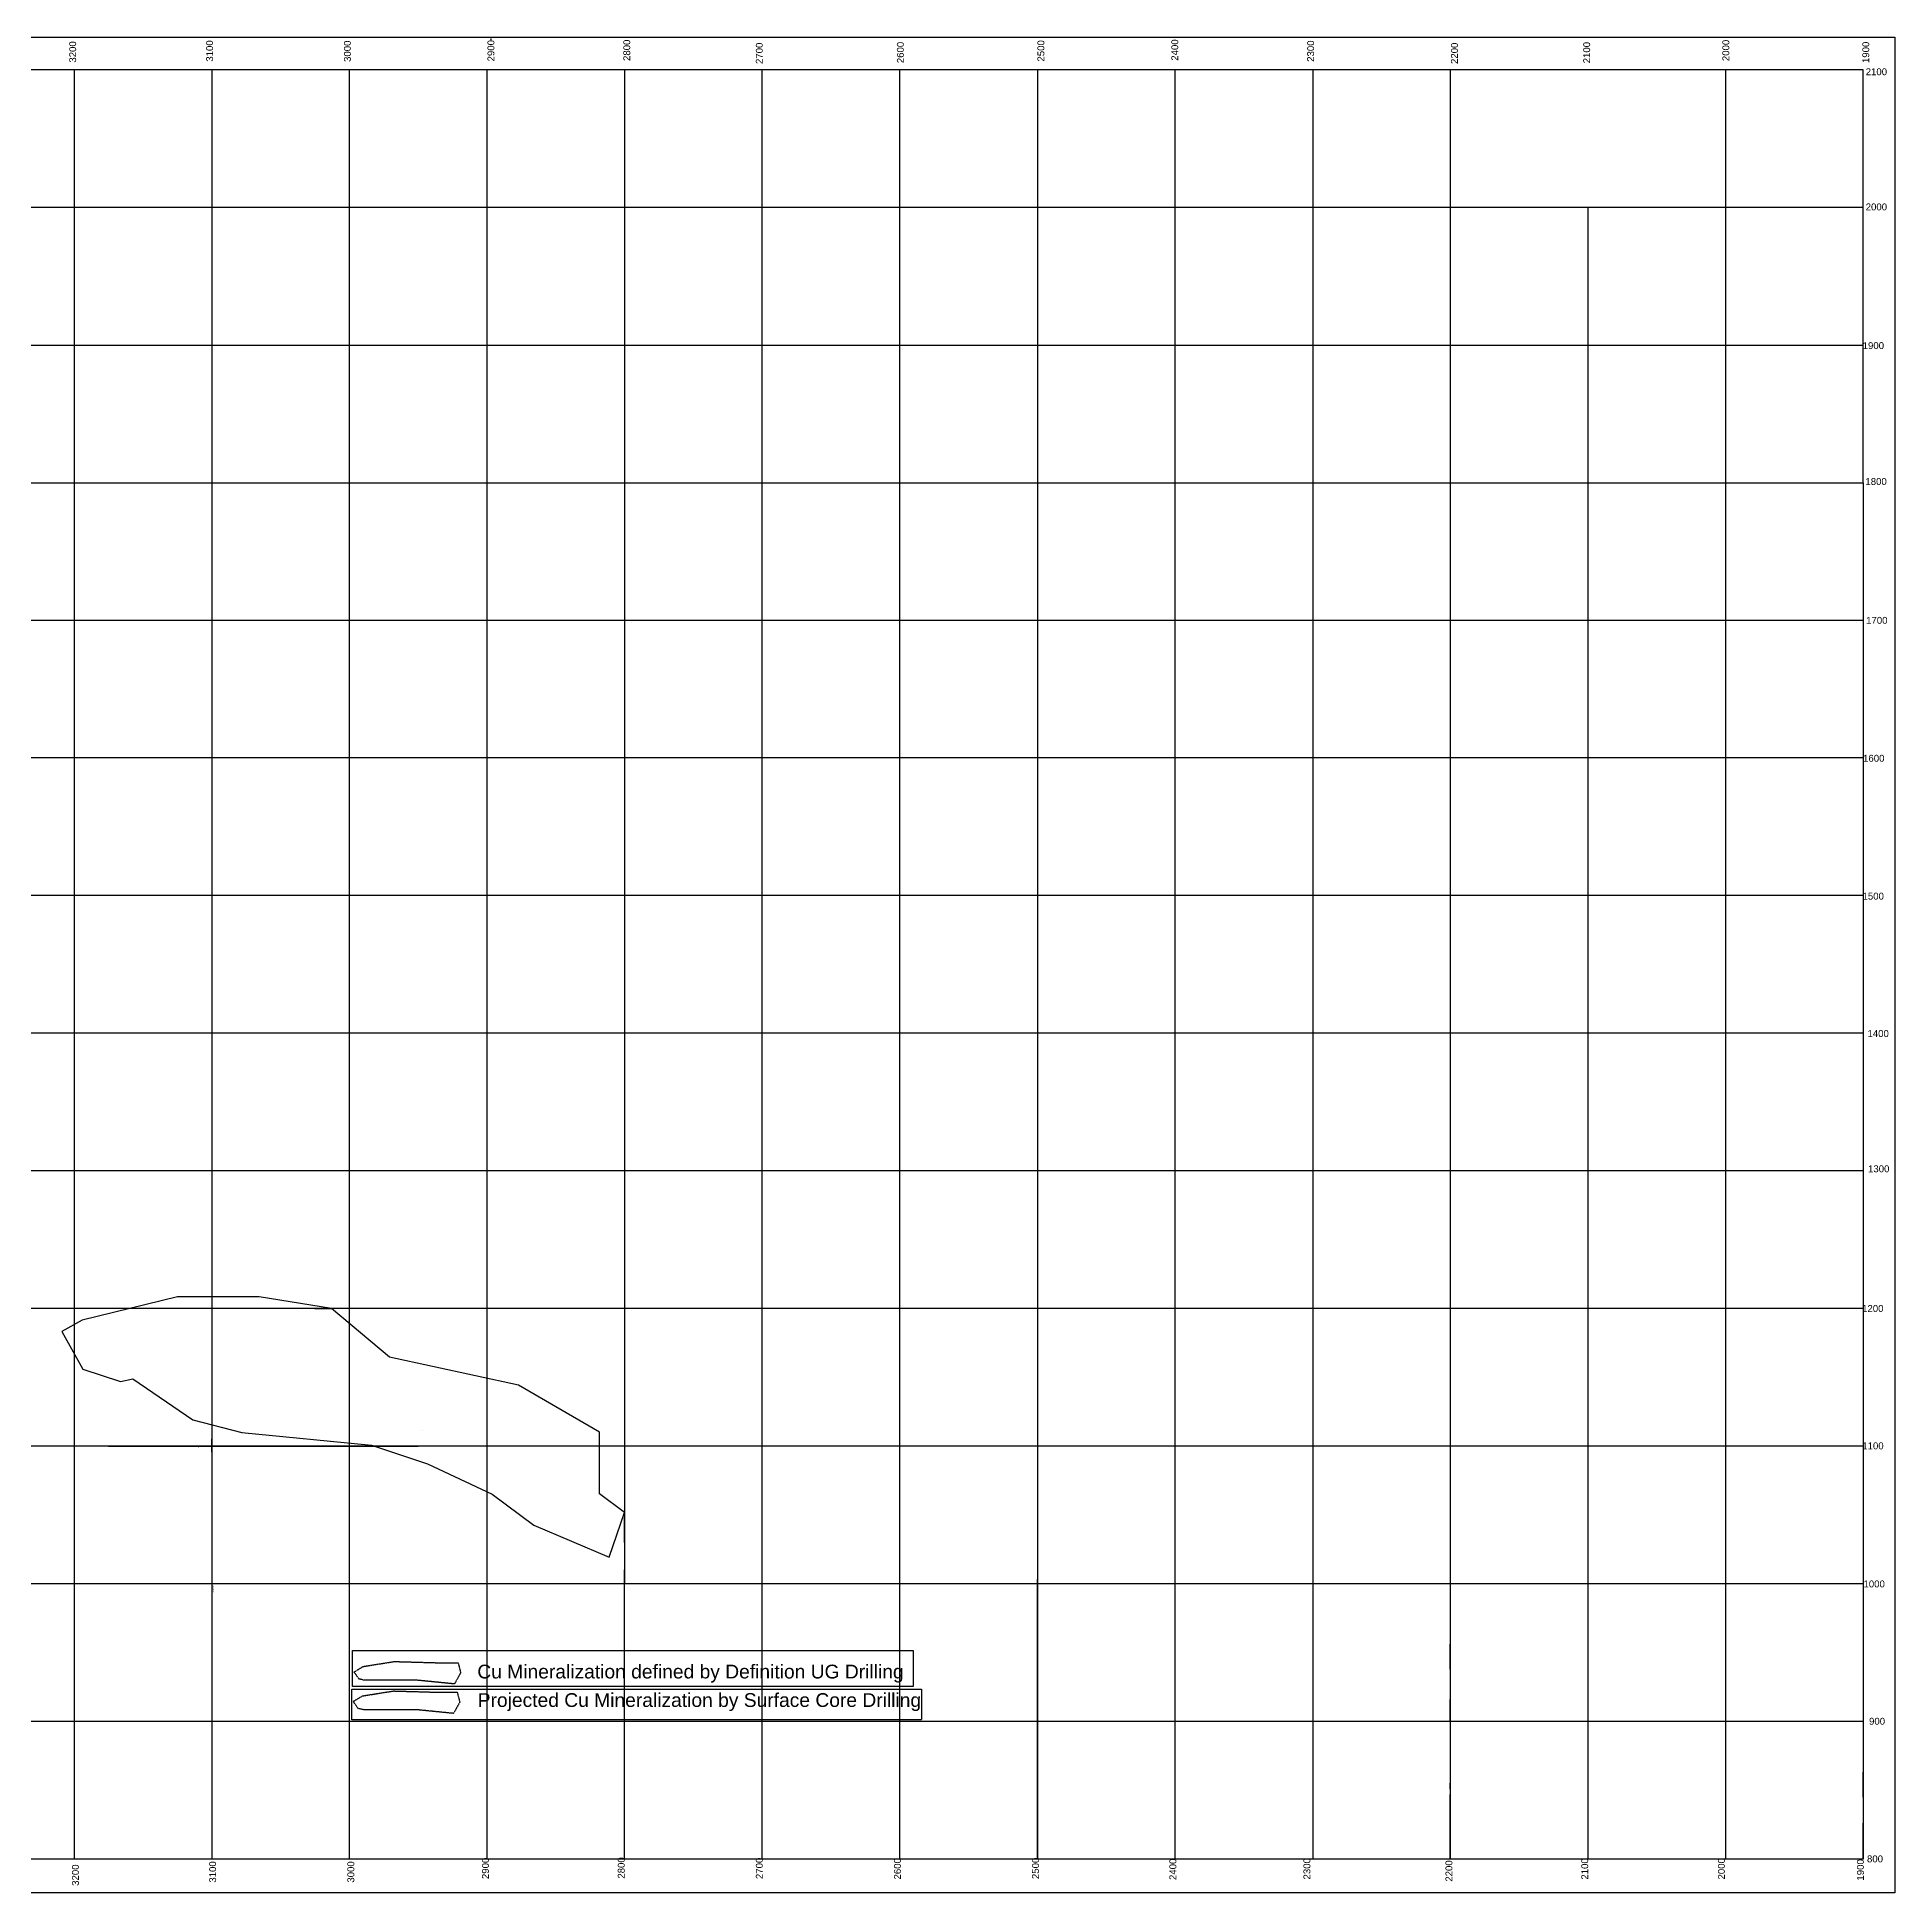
# Model space of a CAD drawing. Header units: millimetres. Extents: x 2120 to 6297, y -740 to 4433.
# Drawn here: x 4924 to 6274, y 1239 to 2588 of the extents above; entities that cross this region are included whole.
import ezdxf
from ezdxf.enums import TextEntityAlignment as Align

# ---------------------------------------------------------------- set-up
doc = ezdxf.new("R2010")
doc.units = ezdxf.units.MM
doc.linetypes.add('DASHED2', pattern=[0.375, 0.25, -0.125])
doc.layers.add('oRE BODY', color=1, linetype='Continuous')
doc.styles.get("Standard").update_dxf_attribs({"font": 'arial.ttf'})

msp = doc.modelspace()

# ---------------------------------------------------------------- linework, layer by layer
for p, q in [((5253.4, 2586.7), (5253.4, 2585.9)), ((4950.5, 2564), (4950.5, 1264)), ((5050.5, 2564), (5050.5, 1264)), ((5150.5, 2564), (5150.5, 1264)), ((5150.5, 2564), (5150.5, 1264)), ((5250.5, 2564), (5250.5, 1264)), ((5350.5, 2564), (5350.5, 1464)), ((5850.5, 2564), (5850.5, 1264)), ((5950.5, 2564), (5950.5, 1264)), ((6150.5, 2564), (6150.5, 1264)), ((6050.5, 2464), (6050.5, 1264)), ((5250.5, 2383.1), (5250.5, 1864)), ((2450.5, 2364), (5450.5, 2364)), ((5250.5, 2364), (6250.5, 2364)), ((2150.5, 2264), (5450.5, 2264)), ((4950.5, 2264), (4950.5, 2240.4)), ((5050.5, 2264), (5050.5, 2240.4)), ((5150.5, 2264), (5150.5, 2240.4)), ((5250.5, 2264), (5950.5, 2264)), ((5350.5, 2264), (5350.5, 2240.4)), ((6250.5, 2264), (6250.5, 1264)), ((5050.5, 2164), (2150.5, 2164)), ((6250.5, 2164), (5050.5, 2164)), ((5250.5, 2064), (2150.5, 2064)), ((6250.5, 2064), (5250.5, 2064)), ((5450.5, 1964), (2150.5, 1964)), ((6250.5, 1964), (5250.5, 1964)), ((5450.5, 1864), (2150.5, 1864)), ((5450.5, 1864), (5250.5, 1864)), ((6250.5, 1864), (5250.5, 1864)), ((5250.5, 1764), (2150.5, 1764)), ((6250.5, 1764), (5250.5, 1764)), ((5450.5, 1664), (2150.5, 1664)), ((5950.5, 1664), (5250.5, 1664)), ((6250.5, 1664), (5950.5, 1664)), ((4941.5, 1647.4), (4941.5, 1647.4)), ((5203.9, 1575.5), (5203.9, 1575.5)), ((5250.5, 1564), (2150.5, 1564)), ((5950.5, 1564), (5250.5, 1564)), ((6250.5, 1564), (5950.5, 1564)), ((5450.5, 1464), (2150.5, 1464)), ((5950.5, 1464), (5250.5, 1464)), ((6250.5, 1464), (5950.5, 1464)), ((5986.1, 1364), (2150.5, 1364)), ((6250.5, 1364), (5950.5, 1364)), ((6250.5, 1264), (2150.5, 1264))]:
    msp.add_line(p, q)
at = {"color": 0}
for p, q in [((5650.5, 2564), (5650.5, 1264)), ((6250.5, 2264), (6250.5, 2564))]:
    msp.add_line(p, q, dxfattribs=at)
msp.add_lwpolyline([(2133.7, 2587.8), (6273.5, 2587.8), (6273.5, 1239.4), (2133.7, 1239.4)], close=True, dxfattribs=at)
for points in [[(6250.5, 2564), (2150.5, 2564)], [(6250.5, 2464), (2150.5, 2464)], [(5125.5, 1664), (5137.5, 1664)], [(5050.5, 1559.7), (5050.5, 1569.2)], [(5052.4, 1564), (5034, 1564)], [(5650.5, 1463), (5650.5, 1467)]]:
    msp.add_lwpolyline(points)
for points in [[(5450.5, 1527), (5450.5, 2564)], [(5550.5, 1264), (5550.5, 2564)], [(5750.5, 1264), (5750.5, 2564)], [(5950.5, 2264), (6250.5, 2264)], [(5050.5, 1714), (5050.5, 1464)], [(5089.9, 1664), (5071.2, 1664)], [(5123.9, 1664), (5105.2, 1664)], [(4975.5, 1564), (5200.5, 1564)], [(5450.5, 1264), (5450.5, 1527)], [(5350.5, 1494), (5350.5, 1512)], [(5350.5, 1264), (5350.5, 1474)], [(5650.5, 1427), (5650.5, 1463)], [(5650.5, 1264), (5650.5, 1424)], [(5950.5, 1402), (5950.5, 1420)], [(5950.5, 1364), (5950.5, 1380)], [(5950.5, 1364), (5950.5, 1380)], [(6250.5, 1309), (6250.5, 1327)], [(5950.5, 1315), (5950.5, 1319)], [(5950.5, 1264), (5950.5, 1311)], [(5950.5, 1264), (5950.5, 1311)], [(6250.5, 1264), (6250.5, 1290)]]:
    msp.add_lwpolyline(points, dxfattribs=at)
at = {"color": 7}
msp.add_lwpolyline([(5050.5, 1664), (4925.5, 1664)], dxfattribs=at)
at = {"color": 1}
msp.add_lwpolyline([(4941.5, 1647.4), (4956.9, 1620), (4984.3, 1610.9), (4993.1, 1612.8), (5036.7, 1583.1), (5072.5, 1573.9), (5166.6, 1564.6), (5207.2, 1551.1), (5254.4, 1529.1), (5284.6, 1506.5), (5339.2, 1483.4), (5350.5, 1515.8), (5332.2, 1529.4), (5332.2, 1574.2), (5273.5, 1608.3), (5179.6, 1628.7), (5137.5, 1664), (5085, 1672.6), (5025.6, 1672.6), (4956.4, 1655.5), (4941.5, 1647.4)], dxfattribs=at)
at = {"color": 4, "const_width": 1}
msp.add_lwpolyline([(5650.5, 1424), (5650.5, 1427)], dxfattribs=at)
for p in [(5040.9, 1563.8), (5050.5, 1561.2)]:
    msp.add_point(p)
at = {"layer": 'oRE BODY', "color": 5, "linetype": 'DASHED2'}
for points in [[(5152.7, 1415.4), (5560.2, 1415.4), (5560.2, 1389.4), (5152.7, 1389.4)], [(5152.3, 1387.3), (5566.3, 1387.3), (5566.3, 1365.1), (5152.3, 1365.1)]]:
    msp.add_lwpolyline(points, close=True, dxfattribs=at)
at = {"layer": 'oRE BODY', "color": 1, "linetype": 'DASHED2'}
msp.add_lwpolyline([(5160.6, 1403.9), (5183.3, 1407.5), (5215.1, 1406.6), (5229.6, 1406.6), (5231.4, 1399.3), (5226.9, 1391.2), (5199.7, 1393.9), (5177, 1393.9), (5161.5, 1393.9), (5157.6, 1394.8), (5154, 1399.9), (5160.6, 1403.9)], dxfattribs=at)
at = {"layer": 'oRE BODY', "color": 6, "linetype": 'DASHED2'}
msp.add_lwpolyline([(5160, 1382.5), (5182.7, 1386.1), (5214.4, 1385.2), (5228.9, 1385.2), (5230.8, 1378), (5226.2, 1369.8), (5199, 1372.5), (5176.3, 1372.5), (5160.9, 1372.5), (5156.9, 1373.4), (5153.4, 1378.5), (5160, 1382.5)], dxfattribs=at)

# ---------------------------------------------------------------- texts
for s, p in [('3200', (4949.5, 2577)), ('3100', (5049, 2577.7)), ('3000', (5149.1, 2577.5)), ('2900', (5253.4, 2577.9)), ('2800', (5352.1, 2578.2)), ('2700', (5448.4, 2576)), ('2600', (5550.9, 2576.6)), ('2500', (5653, 2577.8)), ('2400', (5750.3, 2578.4)), ('2300', (5849, 2577.6)), ('2200', (5953.5, 2576)), ('2100', (6049.6, 2576.5)), ('2000', (6150.7, 2578.1)), ('1900', (6252.4, 2576.7)), ('3200', (4951.5, 1252.3)), ('3100', (5051.2, 1254.6)), ('3000', (5151.6, 1254.6)), ('2900', (5249.4, 1257.2)), ('2800', (5348.1, 1257.5)), ('2700', (5448.4, 1257.2)), ('2600', (5548.8, 1256.9)), ('2500', (5649.1, 1257.2)), ('2400', (5748.9, 1256.5)), ('2300', (5846.3, 1256.9)), ('2200', (5949.5, 1255.3)), ('2100', (6048.2, 1256.8)), ('2000', (6147.5, 1256.9)), ('1900', (6248.5, 1256.1))]:
    msp.add_text(s, height=5, rotation=90).set_placement(p, align=Align.MIDDLE_CENTER)
for s, height, p in [('2100', 5, (6260.1, 2562.6)), ('2000', 5, (6260.1, 2464.4)), ('1900', 5, (6257.9, 2363.6)), ('1800', 5, (6259.9, 2264.9)), ('1700', 5, (6260.4, 2164)), ('1600', 5, (6258.2, 2063.8)), ('1500', 5, (6257.8, 1963.6)), ('1400', 5, (6261.4, 1863.8)), ('1300', 5, (6261.8, 1765.5)), ('1200', 5, (6257.5, 1664)), ('1100', 5, (6257.6, 1564.2)), ('1000', 5, (6258.5, 1463.9)), ('Cu Mineralization defined by Definition UG Drilling', 10, (5398.4, 1400.2)), ('Projected Cu Mineralization by Surface Core Drilling', 10, (5404.9, 1379.5)), ('900', 5, (6260.6, 1364.1)), ('800', 5, (6259.1, 1264.1))]:
    msp.add_text(s, height=height).set_placement(p, align=Align.MIDDLE_CENTER)
at = {"ltscale": 10, "insert": (5050.3, 1457.7), "char_height": 1.66, "width": 5.188, "attachment_point": 1, "rotation": 90}
msp.add_mtext('3100', dxfattribs=at)

doc.saveas('drawing.dxf')
